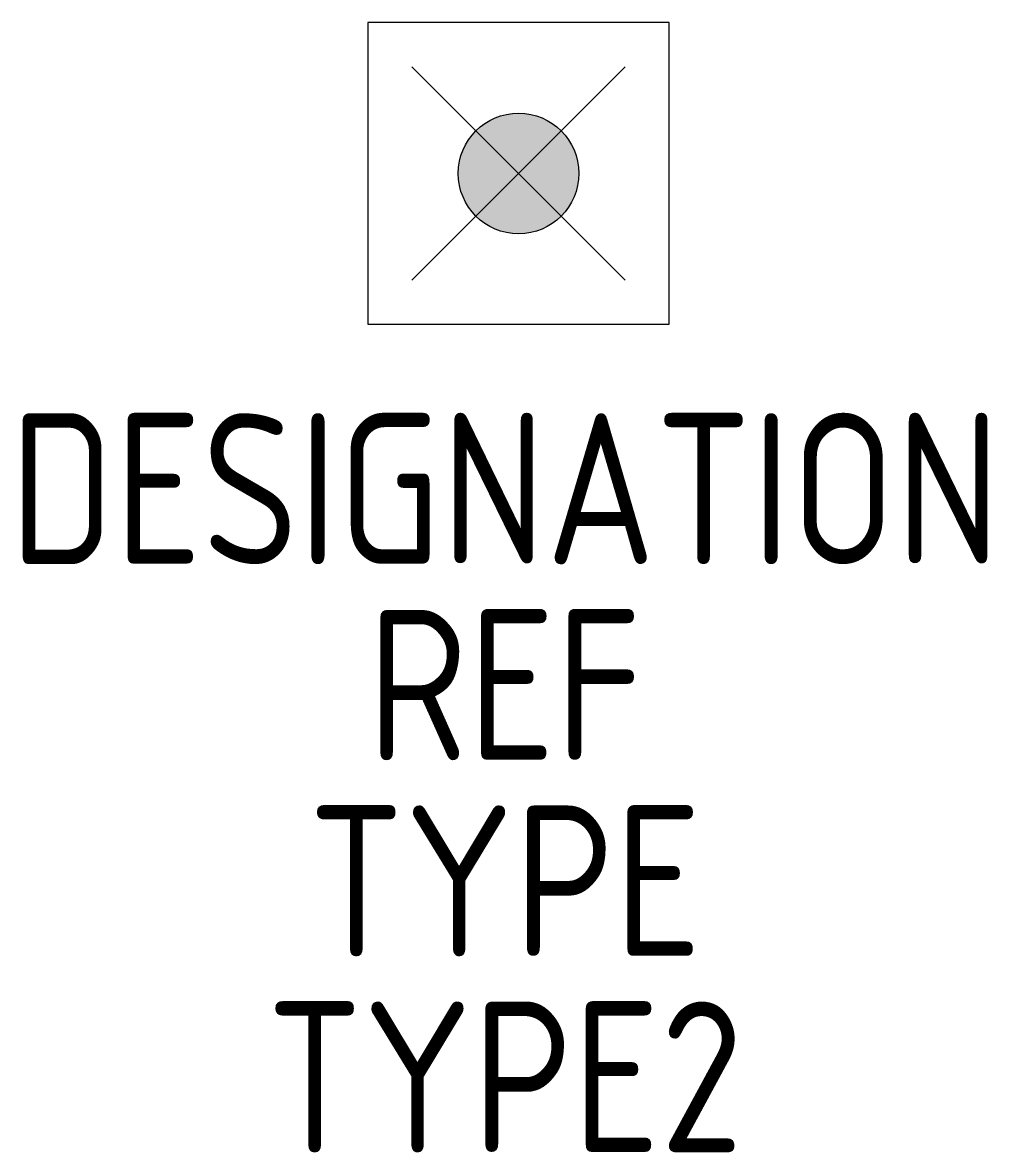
# Model space of a CAD drawing. Header units: millimetres. Extents: x -8.2 to 7.8, y -16.2 to 2.5.
import ezdxf
from ezdxf.enums import TextEntityAlignment as Align

# ---------------------------------------------------------------- set-up
doc = ezdxf.new("R2010")
doc.units = ezdxf.units.MM
for name, color, linetype in [('SYMB_FIL_FIN', 1, 'Continuous'), ('SYMB_TXT_NOM', 3, 'Continuous'), ('SYMBOLE', 3, 'Continuous')]:
    doc.layers.add(name, color=color, linetype=linetype)
doc.styles.add('NET2_5', font='isocp.shx', dxfattribs={"width": 0.9, "height": 2.5})

msp = doc.modelspace()

# ---------------------------------------------------------------- hatches: boundary and pattern name
at = {"layer": 'SYMB_FIL_FIN'}
h = msp.add_hatch(color=256, dxfattribs=at)
edge = h.paths.add_edge_path()
edge.add_arc((0, 0), 1, 0, 360)

# ---------------------------------------------------------------- linework, layer by layer
for p, q in [((-1.768, 1.768), (1.768, -1.768)), ((1.768, 1.768), (-1.768, -1.768))]:
    msp.add_line(p, q, dxfattribs=at)
msp.add_circle((0, 0), 1, dxfattribs=at)
at = {"layer": 'SYMBOLE'}
msp.add_lwpolyline([(-2.5, -2.5), (2.5, -2.5), (2.5, 2.5), (-2.5, 2.5)], close=True, dxfattribs=at)

# ---------------------------------------------------------------- texts
at = {"layer": 'SYMB_TXT_NOM', "style": 'NET2_5', "width": 0.9, "flags": 8}
for tag, text, p in [('DESIGNATION', 'E?', (-0.225, -6.474)), ('REF', '', (-0.225, -9.724)), ('TYPE', '', (-0.225, -12.974)), ('TYPE2', '', (-0.225, -16.224))]:
    msp.add_attdef(tag, text=text, height=2.5, dxfattribs=at).set_placement(p, align=Align.CENTER)

doc.saveas('drawing.dxf')
